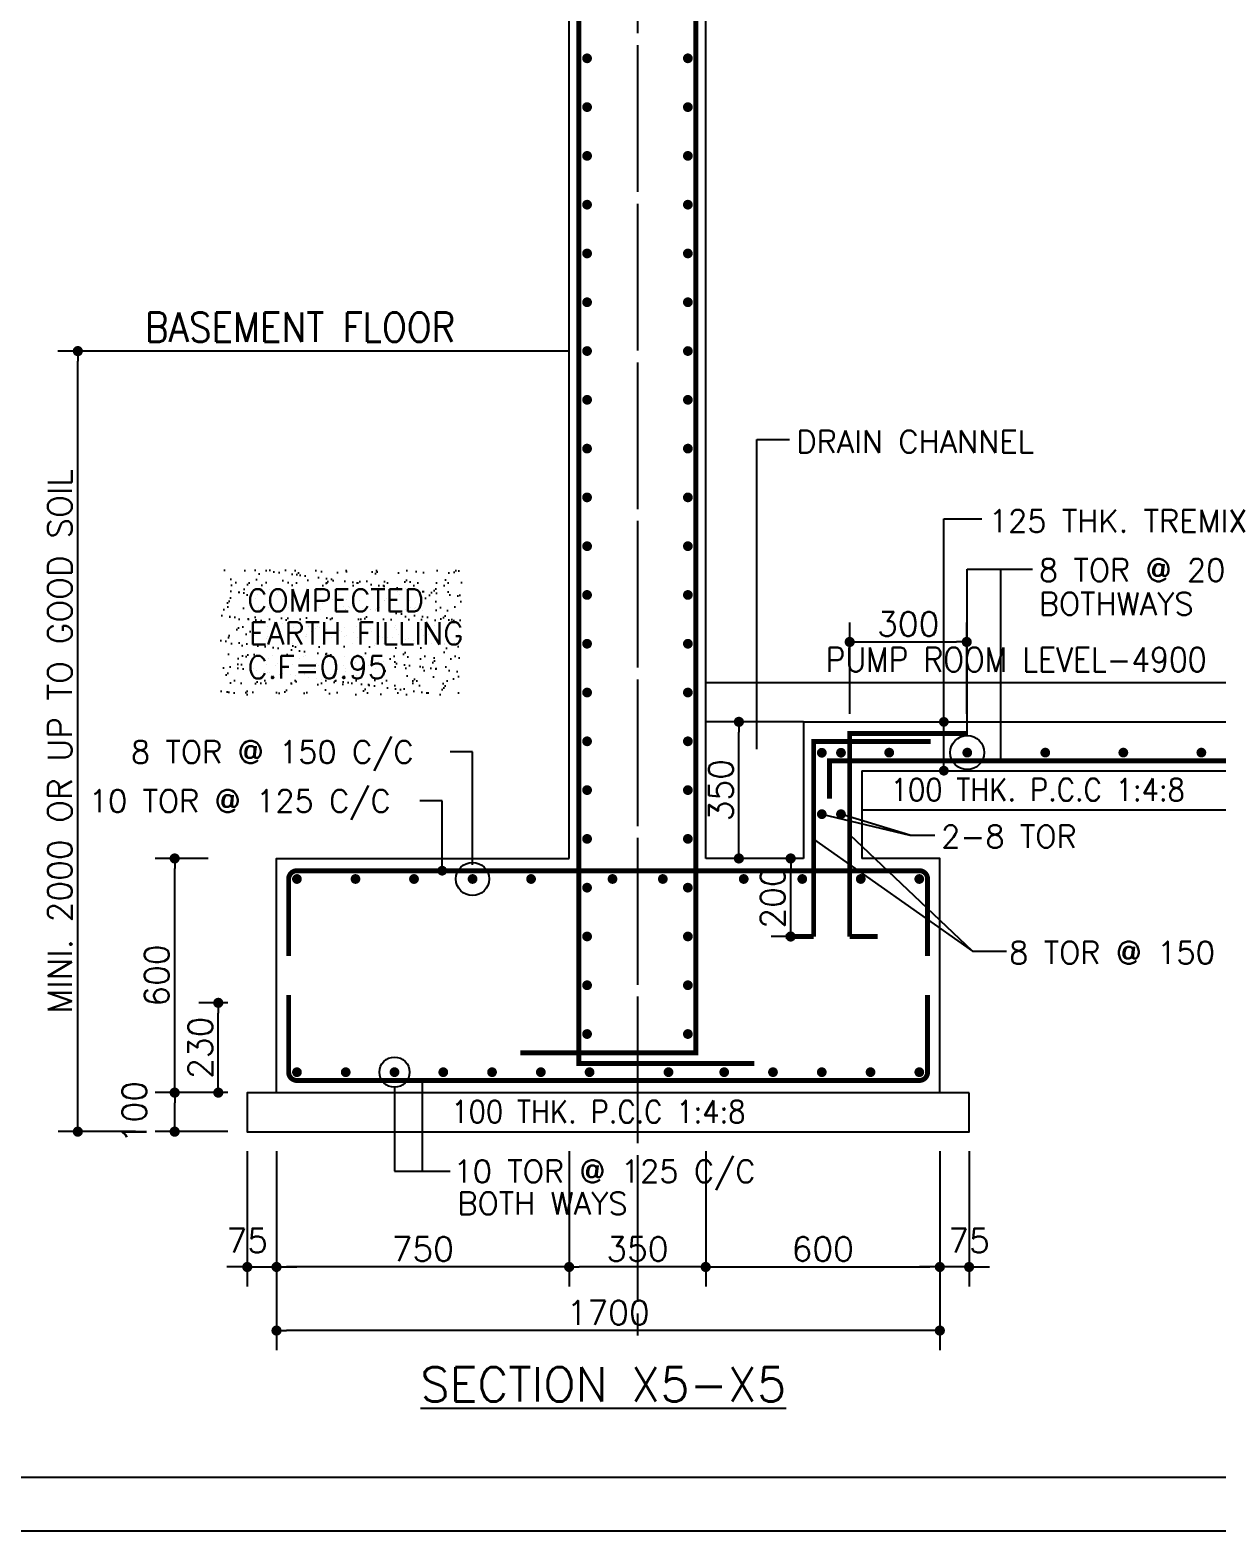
# Model space of a CAD drawing. Extents: x -200722 to 834823, y -494970 to 88783.
# Drawn here: x 355894 to 368062, y -183583 to -168199 of the extents above; entities that cross this region are included whole.
import ezdxf
from ezdxf.enums import TextEntityAlignment as Align

# ---------------------------------------------------------------- set-up
doc = ezdxf.new("R2010")
doc.units = 0
doc.header["$LTSCALE"] = 100
doc.header["$MEASUREMENT"] = 0
doc.header["$PDMODE"] = 34
doc.linetypes.add('ACAD_ISO04W100', pattern=[30, 24, -3, 0, -3])
doc.linetypes.add('CL', pattern=[3.25, 2.5, -0.25, 0.25, -0.25])
doc.layers.get('0').update_dxf_attribs({"linetype": 'CONTINUOUS'})
doc.layers.get('DEFPOINTS').update_dxf_attribs({"linetype": 'CONTINUOUS'})
for name, color, linetype in [('5', 4, 'CONTINUOUS'), ('A-Grid', 5, 'ACAD_ISO04W100'), ('BEAM', 4, 'CONTINUOUS'), ('HATCH WALL', 8, 'CONTINUOUS'), ('STEEL', 6, 'CONTINUOUS'), ('TEXT', 2, 'CONTINUOUS')]:
    doc.layers.add(name, color=color, linetype=linetype)
doc.layers.add('9_PRINT BOUNDARY_NON PRINT', color=32, linetype='CONTINUOUS', plot=False)
doc.layers.add('9_TITLE TEXT', color=7, linetype='CONTINUOUS', lineweight=20)
doc.styles.add('ROMANS', font='romans.shx')
doc.styles.get("Standard").update_dxf_attribs({"font": 'simplex.shx'})
doc.dimstyles.new('STANDARD$0', dxfattribs={"dimtxt": 2.5, "dimasz": 2.5, "dimexe": 2, "dimexo": 0.7, "dimgap": 0.9, "dimtad": 1, "dimdec": 0, "dimdsep": 46, "dimtxsty": 'ROMANS', "dimcen": 0.09, "dimclrd": 4, "dimclre": 4, "dimclrt": 3, "dimadec": 0, "dimazin": 0, "dimtfac": 1, "dimtdec": 0, "dimtmove": 0, "dimatfit": 3, "dimfxl": 1, "dimtolj": 1, "dimtzin": 0, "dimarcsym": 0})

# ---------------------------------------------------------------- blocks, each defined once
blk = doc.blocks.new('DOT')
at = {"color": 0, "linetype": 'ByBlock'}
blk.add_line((-0.5, 0), (-1, 0), dxfattribs=at)
at = {"color": 0, "linetype": 'ByBlock', "const_width": 0.5}
blk.add_lwpolyline([(-0.25, 0, 1), (0.25, 0, 1)], format="xyb", close=True, dxfattribs=at)
blk = doc.blocks.new('*D1849')
at = {"layer": 'BEAM', "color": 0, "lineweight": -2, "transparency": 16777216}
for p, q in [((356977, -171490), (356184, -171490)), ((356384, -179386), (356384, -171594)), ((356977, -179490), (356184, -179490))]:
    blk.add_line(p, q, dxfattribs=at)
at = {"layer": 'DEFPOINTS', "color": 0, "lineweight": -3, "transparency": 16777216}
for p in [(356384, -171490), (357177, -171490, 17104), (357177, -179490, 17104)]:
    blk.add_point(p, dxfattribs=at)
at = {"layer": 'BEAM', "color": 0, "lineweight": -2, "transparency": 16777216, "xscale": 104, "yscale": 104, "zscale": 104}
for p, rotation in [((356384, -171490), 90), ((356384, -179490), 270)]:
    blk.add_blockref('DOT', p, dxfattribs=dict(at, rotation=rotation))
at = {"layer": 'BEAM', "color": 0, "transparency": 16777216, "insert": (356200, -175490), "char_height": 248, "attachment_point": 5, "rotation": 90}
blk.add_mtext('\\A1;{\\C4;MINI. 2000 OR UP TO GOOD SOIL}', dxfattribs=at)
blk = doc.blocks.new('_DOT')
at = {"color": 0, "linetype": 'ByBlock'}
blk.add_line((-0.5, 0), (-1, 0), dxfattribs=at)
at = {"color": 0, "linetype": 'ByBlock', "const_width": 0.5}
blk.add_lwpolyline([(-0.25, 0, 1), (0.25, 0, 1)], format="xyb", close=True, dxfattribs=at)
blk = doc.blocks.new('*D1851')
at = {"layer": 'BEAM', "color": 0, "lineweight": -2, "transparency": 16777216}
for p, q in [((357921, -179090), (357177, -179090)), ((357377, -179386), (357377, -179194)), ((357921, -179490), (357177, -179490))]:
    blk.add_line(p, q, dxfattribs=at)
at = {"layer": 'DEFPOINTS', "color": 0, "lineweight": 30, "transparency": 16777216}
for p in [(357377, -179090), (358121, -179090), (358121, -179490)]:
    blk.add_point(p, dxfattribs=at)
at = {"layer": 'BEAM', "color": 0, "lineweight": -2, "transparency": 16777216, "xscale": 104, "yscale": 104, "zscale": 104}
for p, rotation in [((357377, -179090), 90), ((357377, -179490), 270)]:
    blk.add_blockref('DOT', p, dxfattribs=dict(at, rotation=rotation))
at = {"layer": 'BEAM', "color": 0, "transparency": 16777216, "insert": (356963, -179290), "char_height": 248, "attachment_point": 5, "rotation": 90}
blk.add_mtext('\\A1;100', dxfattribs=at)
blk = doc.blocks.new('*D1852')
at = {"layer": 'BEAM', "color": 0, "lineweight": -2, "transparency": 16777216}
for p, q in [((357921, -178170), (357624, -178170)), ((357824, -178986), (357824, -178274)), ((357921, -179090), (357624, -179090))]:
    blk.add_line(p, q, dxfattribs=at)
at = {"layer": 'DEFPOINTS', "color": 0, "lineweight": 30, "transparency": 16777216}
for p in [(357824, -178170), (358121, -178170, 879), (358121, -179090)]:
    blk.add_point(p, dxfattribs=at)
at = {"layer": 'BEAM', "color": 0, "lineweight": -2, "transparency": 16777216, "xscale": 104, "yscale": 104, "zscale": 104}
for p, rotation in [((357824, -178170), 90), ((357824, -179090), 270)]:
    blk.add_blockref('DOT', p, dxfattribs=dict(at, rotation=rotation))
at = {"layer": 'BEAM', "color": 0, "transparency": 16777216, "insert": (357640, -178630), "char_height": 248, "attachment_point": 5, "rotation": 90}
blk.add_mtext('\\A1;230', dxfattribs=at)
blk = doc.blocks.new('*D1853')
at = {"layer": 'BEAM', "color": 0, "lineweight": -2, "transparency": 16777216}
for p, q in [((358121, -179690), (358121, -181077)), ((358421, -179690), (358421, -181077)), ((358017, -180877), (357913, -180877)), ((358121, -180877), (358421, -180877)), ((358525, -180877), (358629, -180877))]:
    blk.add_line(p, q, dxfattribs=at)
at = {"layer": 'DEFPOINTS', "color": 0, "lineweight": 30, "transparency": 16777216}
for p in [(358121, -179490), (358421, -179490), (358421, -180877)]:
    blk.add_point(p, dxfattribs=at)
at = {"layer": 'BEAM', "color": 0, "lineweight": -2, "transparency": 16777216, "xscale": 104, "yscale": 104, "zscale": 104}
blk.add_blockref('DOT', (358121, -180877), dxfattribs=at)
at = {"layer": 'BEAM', "color": 0, "lineweight": -2, "transparency": 16777216, "xscale": 104, "yscale": 104, "zscale": 104, "rotation": 180}
blk.add_blockref('DOT', (358421, -180877), dxfattribs=at)
at = {"layer": 'BEAM', "color": 0, "transparency": 16777216, "insert": (358121, -180606), "char_height": 248, "attachment_point": 5}
blk.add_mtext('\\A1;75', dxfattribs=at)
blk = doc.blocks.new('*D1854')
at = {"layer": 'BEAM', "color": 0, "lineweight": -2, "transparency": 16777216}
for p, q in [((358421, -179690), (358421, -181077)), ((361421, -179690), (361421, -181077)), ((361317, -180877), (358525, -180877))]:
    blk.add_line(p, q, dxfattribs=at)
at = {"layer": 'DEFPOINTS', "color": 0, "lineweight": 30, "transparency": 16777216}
for p in [(358421, -179490, -32271), (361421, -179490, -2484), (358421, -180877)]:
    blk.add_point(p, dxfattribs=at)
at = {"layer": 'BEAM', "color": 0, "lineweight": -2, "transparency": 16777216, "xscale": 104, "yscale": 104, "zscale": 104, "rotation": 180}
blk.add_blockref('DOT', (358421, -180877), dxfattribs=at)
at = {"layer": 'BEAM', "color": 0, "lineweight": -2, "transparency": 16777216, "xscale": 104, "yscale": 104, "zscale": 104}
blk.add_blockref('DOT', (361421, -180877), dxfattribs=at)
at = {"layer": 'BEAM', "color": 0, "transparency": 16777216, "insert": (359921, -180693), "char_height": 248, "attachment_point": 5}
blk.add_mtext('\\A1;750', dxfattribs=at)
blk = doc.blocks.new('*D1855')
at = {"layer": 'BEAM', "color": 0, "lineweight": -2, "transparency": 16777216}
for p, q in [((358421, -179690), (358421, -181729)), ((365221, -179690), (365221, -181729)), ((365117, -181529), (358525, -181529))]:
    blk.add_line(p, q, dxfattribs=at)
at = {"layer": 'DEFPOINTS', "color": 0, "lineweight": 30, "transparency": 16777216}
for p in [(358421, -179490, -62057), (365221, -179490, -62057), (358421, -181529)]:
    blk.add_point(p, dxfattribs=at)
at = {"layer": 'BEAM', "color": 0, "lineweight": -2, "transparency": 16777216, "xscale": 104, "yscale": 104, "zscale": 104, "rotation": 180}
blk.add_blockref('DOT', (358421, -181529), dxfattribs=at)
at = {"layer": 'BEAM', "color": 0, "lineweight": -2, "transparency": 16777216, "xscale": 104, "yscale": 104, "zscale": 104}
blk.add_blockref('DOT', (365221, -181529), dxfattribs=at)
at = {"layer": 'BEAM', "color": 0, "transparency": 16777216, "insert": (361821, -181345), "char_height": 248, "attachment_point": 5}
blk.add_mtext('\\A1;1700', dxfattribs=at)
blk = doc.blocks.new('*D1856')
at = {"layer": 'BEAM', "color": 0, "lineweight": -2, "transparency": 16777216}
for p, q in [((362821, -179690), (362821, -181077)), ((365221, -179690), (365221, -181077)), ((362925, -180877), (365117, -180877))]:
    blk.add_line(p, q, dxfattribs=at)
at = {"layer": 'DEFPOINTS', "color": 0, "lineweight": 30, "transparency": 16777216}
for p in [(362821, -179490, -2484), (365221, -179490, -32271), (365221, -180877)]:
    blk.add_point(p, dxfattribs=at)
at = {"layer": 'BEAM', "color": 0, "lineweight": -2, "transparency": 16777216, "xscale": 104, "yscale": 104, "zscale": 104, "rotation": 180}
blk.add_blockref('DOT', (362821, -180877), dxfattribs=at)
at = {"layer": 'BEAM', "color": 0, "lineweight": -2, "transparency": 16777216, "xscale": 104, "yscale": 104, "zscale": 104}
blk.add_blockref('DOT', (365221, -180877), dxfattribs=at)
at = {"layer": 'BEAM', "color": 0, "transparency": 16777216, "insert": (364021, -180693), "char_height": 248, "attachment_point": 5}
blk.add_mtext('\\A1;600', dxfattribs=at)
blk = doc.blocks.new('*D1857')
at = {"layer": 'BEAM', "color": 0, "lineweight": -2, "transparency": 16777216}
for p, q in [((365221, -179690), (365221, -181077)), ((365521, -179690), (365521, -181077)), ((365117, -180877), (365013, -180877)), ((365521, -180877), (365221, -180877)), ((365625, -180877), (365729, -180877))]:
    blk.add_line(p, q, dxfattribs=at)
at = {"layer": 'DEFPOINTS', "color": 0, "lineweight": 30, "transparency": 16777216}
for p in [(365221, -179490), (365521, -179490), (365221, -180877)]:
    blk.add_point(p, dxfattribs=at)
at = {"layer": 'BEAM', "color": 0, "lineweight": -2, "transparency": 16777216, "xscale": 104, "yscale": 104, "zscale": 104}
blk.add_blockref('DOT', (365221, -180877), dxfattribs=at)
at = {"layer": 'BEAM', "color": 0, "lineweight": -2, "transparency": 16777216, "xscale": 104, "yscale": 104, "zscale": 104, "rotation": 180}
blk.add_blockref('DOT', (365521, -180877), dxfattribs=at)
at = {"layer": 'BEAM', "color": 0, "transparency": 16777216, "insert": (365521, -180606), "char_height": 248, "attachment_point": 5}
blk.add_mtext('\\A1;75', dxfattribs=at)
blk = doc.blocks.new('*D1858')
at = {"layer": 'BEAM', "color": 0, "lineweight": -2, "transparency": 16777216}
for p, q in [((361421, -179690), (361421, -181077)), ((362821, -179690), (362821, -181077)), ((362717, -180877), (361525, -180877))]:
    blk.add_line(p, q, dxfattribs=at)
at = {"layer": 'DEFPOINTS', "color": 0, "lineweight": 30, "transparency": 16777216}
for p in [(361421, -179490, -2484), (362821, -179490, -2484), (361421, -180877)]:
    blk.add_point(p, dxfattribs=at)
at = {"layer": 'BEAM', "color": 0, "lineweight": -2, "transparency": 16777216, "xscale": 104, "yscale": 104, "zscale": 104, "rotation": 180}
blk.add_blockref('DOT', (361421, -180877), dxfattribs=at)
at = {"layer": 'BEAM', "color": 0, "lineweight": -2, "transparency": 16777216, "xscale": 104, "yscale": 104, "zscale": 104}
blk.add_blockref('DOT', (362821, -180877), dxfattribs=at)
at = {"layer": 'BEAM', "color": 0, "transparency": 16777216, "insert": (362121, -180693), "char_height": 248, "attachment_point": 5}
blk.add_mtext('\\A1;350', dxfattribs=at)
blk = doc.blocks.new('*D1859')
at = {"layer": 'BEAM', "color": 0, "lineweight": -2, "transparency": 16777216}
for p, q in [((357721, -176690), (357177, -176690)), ((357377, -178986), (357377, -176794)), ((357721, -179090), (357177, -179090))]:
    blk.add_line(p, q, dxfattribs=at)
at = {"layer": 'DEFPOINTS', "color": 0, "lineweight": 30, "transparency": 16777216}
for p in [(357377, -176690), (357921, -176690, 2294), (357921, -179090)]:
    blk.add_point(p, dxfattribs=at)
at = {"layer": 'BEAM', "color": 0, "lineweight": -2, "transparency": 16777216, "xscale": 104, "yscale": 104, "zscale": 104}
for p, rotation in [((357377, -176690), 90), ((357377, -179090), 270)]:
    blk.add_blockref('DOT', p, dxfattribs=dict(at, rotation=rotation))
at = {"layer": 'BEAM', "color": 0, "transparency": 16777216, "insert": (357193, -177890), "char_height": 248, "attachment_point": 5, "rotation": 90}
blk.add_mtext('\\A1;600', dxfattribs=at)
blk = doc.blocks.new('*D2059')
at = {"layer": 'BEAM', "color": 0, "lineweight": -2, "transparency": 16777216}
for p, q in [((364297, -175209), (364297, -174271)), ((365497, -175209), (365497, -174271)), ((364401, -174471), (365393, -174471))]:
    blk.add_line(p, q, dxfattribs=at)
at = {"layer": 'DEFPOINTS', "color": 0, "lineweight": -3, "transparency": 16777216}
for p in [(365497, -174471), (364297, -175409), (365497, -175409)]:
    blk.add_point(p, dxfattribs=at)
at = {"layer": 'BEAM', "color": 0, "lineweight": -2, "transparency": 16777216, "xscale": 104, "yscale": 104, "zscale": 104, "rotation": 180}
blk.add_blockref('DOT', (364297, -174471), dxfattribs=at)
at = {"layer": 'BEAM', "color": 0, "lineweight": -2, "transparency": 16777216, "xscale": 104, "yscale": 104, "zscale": 104}
blk.add_blockref('DOT', (365497, -174471), dxfattribs=at)
at = {"layer": 'BEAM', "color": 0, "transparency": 16777216, "insert": (364897, -174287), "char_height": 248, "attachment_point": 5}
blk.add_mtext('\\A1;300', dxfattribs=at)
blk = doc.blocks.new('*D2060')
at = {"layer": 'BEAM', "color": 0, "lineweight": -2, "transparency": 16777216}
for p, q in [((363728, -176690), (363492, -176690)), ((363692, -177386), (363692, -176794)), ((363728, -177490), (363492, -177490))]:
    blk.add_line(p, q, dxfattribs=at)
at = {"layer": 'DEFPOINTS', "color": 0, "lineweight": -3, "transparency": 16777216}
for p in [(363692, -176690), (363928, -176690, 34804), (363928, -177490, 34804)]:
    blk.add_point(p, dxfattribs=at)
at = {"layer": 'BEAM', "color": 0, "lineweight": -2, "transparency": 16777216, "xscale": 104, "yscale": 104, "zscale": 104}
for p, rotation in [((363692, -176690), 90), ((363692, -177490), 270)]:
    blk.add_blockref('DOT', p, dxfattribs=dict(at, rotation=rotation))
at = {"layer": 'BEAM', "color": 0, "transparency": 16777216, "insert": (363508, -177090), "char_height": 248, "attachment_point": 5, "rotation": 90}
blk.add_mtext('\\A1;200', dxfattribs=at)
blk = doc.blocks.new('*D2061')
at = {"layer": 'BEAM', "color": 0, "lineweight": -2, "transparency": 16777216}
for p, q in [((363161, -176586), (363161, -175394)), ((362961, -176690), (362961, -176690))]:
    blk.add_line(p, q, dxfattribs=at)
at = {"layer": 'DEFPOINTS', "color": 0, "lineweight": -3, "transparency": 16777216}
for p in [(363161, -175290, 7447), (363161, -175290), (363161, -176690, 9106)]:
    blk.add_point(p, dxfattribs=at)
at = {"layer": 'BEAM', "color": 0, "lineweight": -2, "transparency": 16777216, "xscale": 104, "yscale": 104, "zscale": 104}
for p, rotation in [((363161, -175290), 90), ((363161, -176690), 270)]:
    blk.add_blockref('DOT', p, dxfattribs=dict(at, rotation=rotation))
at = {"layer": 'BEAM', "color": 0, "transparency": 16777216, "insert": (362977, -175990), "char_height": 248, "attachment_point": 5, "rotation": 90}
blk.add_mtext('\\A1;350', dxfattribs=at)

msp = doc.modelspace()

# ---------------------------------------------------------------- hatches: boundary and pattern name
at = {"layer": 'HATCH WALL', "lineweight": -3}
h = msp.add_hatch(dxfattribs=at)
h.set_pattern_fill('AR-SAND', color=256, scale=100, style=0)
h.set_pattern_definition([(142.5, (708574, 238167.63), (6.299336, 192.682377), [0, -152, 0, -170, 0, -162.5]), (172.5, (708574, 238167.63), (-176.97767, 282.21461), [0, -82, 0, -137, 0, -52.5]), (212.5, (708697, 238167.63), (-311.414186, 0.565905), [0, -50, 0, -180, 0, -235]), (222.5, (708697, 238167.63), (-300.61266, 87.76756), [0, -25, 0, -118, 0, -135])])
h.paths.add_polyline_path([(357847.6, -173729), (360320.3, -173729), (360320.3, -175016.3), (357847.6, -175016.3)])

# ---------------------------------------------------------------- linework, layer by layer
at = {"color": 8, "lineweight": -3, "ltscale": 0.4}
for p, q in [((369253, -174890.4, -26995.7), (362820.5, -174890.4, -26995.7)), ((363821.8, -175290.4, -26995.7), (362820.5, -175290.4, -26995.7))]:
    msp.add_line(p, q, dxfattribs=at)
msp.add_lwpolyline([(330496.4, -183032.7), (421906.4, -183032.7), (421906.4, -118792.7), (330496.4, -118792.7)], close=True)
at = {"layer": '5', "lineweight": -3, "ltscale": 0.4}
for p, q in [((361420.5, -176690.4, -25012.4), (361420.5, -155882.4, 16256.7)), ((362820.5, -176690.4, -3743.9), (362820.5, -156482.4, 8169)), ((361420.5, -171490.4, -2799.1), (356178.9, -171490.4, 21724)), ((363821.8, -175290.4, -22311.3), (369244.4, -175290.4, -3603.1)), ((363821.8, -175290.4, -26995.7), (363821.8, -176690.4, -26995.7)), ((364421.8, -175790.4, -19504.2), (369244.4, -175790.4, -3603.1)), ((364421.8, -175790.4, -19504.2), (364421.8, -176690.4, -26995.7)), ((364421.8, -176190.4, -19504.2), (369244.4, -176190.4, -3603.1))]:
    msp.add_line(p, q, dxfattribs=at)
at = {"layer": '5', "lineweight": -3, "ltscale": 0.4, "elevation": -26995.7}
for points in [[(358420.5, -179090.4), (358420.5, -176690.4), (361420.5, -176690.4)], [(363821.8, -176690.4), (362820.5, -176690.4)], [(365220.5, -179090.4), (365220.5, -176690.4), (364421.8, -176690.4)]]:
    msp.add_lwpolyline(points, dxfattribs=at)
msp.add_lwpolyline([(365520.5, -179090.4), (358120.5, -179090.4), (358120.5, -179490.4), (365520.5, -179490.4)], close=True, dxfattribs=at)
at = {"layer": '9_PRINT BOUNDARY_NON PRINT'}
msp.add_lwpolyline([(329946.4, -183582.7), (422456.4, -183582.7), (422456.4, -118242.7), (329946.4, -118242.7)], close=True, dxfattribs=at)
at = {"layer": '9_TITLE TEXT'}
msp.add_lwpolyline([(421906.4, -118792.7), (330496.4, -118792.7), (330496.4, -183032.7), (421906.4, -183032.7)], dxfattribs=at)
at = {"layer": 'A-Grid', "color": 8, "linetype": 'CL', "ltscale": 5}
for points, elevation in [([(362120.5, -155605.2), (362120.5, -181580.6)], -2799.1), ([(362120.5, -168359.1), (362120.5, -181580.6)], -32585.6)]:
    msp.add_lwpolyline(points, dxfattribs=dict(at, elevation=elevation))
at = {"layer": 'STEEL', "lineweight": -3, "ltscale": 0.4, "const_width": 50.8}
for points, elevation in [([(364620.5, -155982.4), (361605.5, -155982.4, 0.4142136), (361520.5, -156067.4), (361520.5, -178790.5), (363320.5, -178790.5)], -2833), ([(364624.3, -156132.4), (362805.5, -156132.4, 0.4142136), (362720.5, -156217.4), (362720.5, -178681), (360920.5, -178681)], -2799.1), ([(358545.5, -177690.4), (358545.5, -176900.4, -0.4142136), (358630.5, -176815.4), (365010.5, -176815.4, -0.4142136), (365095.5, -176900.4), (365095.5, -177690.4)], -26995.7), ([(358545.5, -178090.4), (358545.5, -178880.4, 0.4142136), (358630.5, -178965.4), (365010.5, -178965.4, 0.4142136), (365095.5, -178880.4), (365095.5, -178090.4)], -26995.7)]:
    msp.add_lwpolyline(points, format="xyb", dxfattribs=dict(at, elevation=elevation))
at = {"layer": 'STEEL', "lineweight": -3, "ltscale": 0.4, "const_width": 50}
for points, elevation in [([(361579.8, -168489.3, -1), (361629.8, -168489.3, -1)], -2799.1), ([(362612.9, -168489.3, -1), (362662.9, -168489.3, -1)], -2799.1), ([(361579.8, -168989.3, -1), (361629.8, -168989.3, -1)], -2799.1), ([(362612.9, -168989.3, -1), (362662.9, -168989.3, -1)], -2799.1), ([(361579.8, -169489.3, -1), (361629.8, -169489.3, -1)], -2799.1), ([(362612.9, -169489.3, -1), (362662.9, -169489.3, -1)], -2799.1), ([(361579.8, -169989.3, -1), (361629.8, -169989.3, -1)], -2799.1), ([(362612.9, -169989.3, -1), (362662.9, -169989.3, -1)], -2799.1), ([(361579.8, -170489.3, -1), (361629.8, -170489.3, -1)], -2799.1), ([(362612.9, -170489.3, -1), (362662.9, -170489.3, -1)], -2799.1), ([(361579.8, -170989.3, -1), (361629.8, -170989.3, -1)], -2799.1), ([(362612.9, -170989.3, -1), (362662.9, -170989.3, -1)], -2799.1), ([(361579.8, -171489.3, -1), (361629.8, -171489.3, -1)], -2799.1), ([(362612.9, -171489.3, -1), (362662.9, -171489.3, -1)], -2799.1), ([(361579.8, -171989.3, -1), (361629.8, -171989.3, -1)], -2799.1), ([(362612.9, -171989.3, -1), (362662.9, -171989.3, -1)], -2799.1), ([(361579.8, -172489.3, -1), (361629.8, -172489.3, -1)], -2799.1), ([(362612.9, -172489.3, -1), (362662.9, -172489.3, -1)], -2799.1), ([(361579.8, -172989.3, -1), (361629.8, -172989.3, -1)], -2799.1), ([(362612.9, -172989.3, -1), (362662.9, -172989.3, -1)], -2799.1), ([(361579.8, -173489.3, -1), (361629.8, -173489.3, -1)], -2799.1), ([(362612.9, -173489.3, -1), (362662.9, -173489.3, -1)], -2799.1), ([(361579.8, -173989.3, -1), (361629.8, -173989.3, -1)], -2799.1), ([(362612.9, -173989.3, -1), (362662.9, -173989.3, -1)], -2799.1), ([(361579.8, -174489.3, -1), (361629.8, -174489.3, -1)], -2799.1), ([(362612.9, -174489.3, -1), (362662.9, -174489.3, -1)], -2799.1), ([(361579.8, -174989.3, -1), (361629.8, -174989.3, -1)], -2799.1), ([(362612.9, -174989.3, -1), (362662.9, -174989.3, -1)], -2799.1), ([(361579.8, -175489.3, -1), (361629.8, -175489.3, -1)], -2799.1), ([(362612.9, -175489.3, -1), (362662.9, -175489.3, -1)], -2799.1), ([(363986, -175606.6, -1), (364036, -175606.6, -1)], -26995.7), ([(364182.6, -175606.6, -1), (364232.6, -175606.6, -1)], -26995.7), ([(364677.1, -175605.2, -1), (364727.1, -175605.2, -1)], -26995.7), ([(365477.1, -175605.2, -1), (365527.1, -175605.2, -1)], -26995.7), ([(366277.1, -175605.2, -1), (366327.1, -175605.2, -1)], -26995.7), ([(367077.1, -175605.2, -1), (367127.1, -175605.2, -1)], -26995.7), ([(367877.1, -175605.2, -1), (367927.1, -175605.2, -1)], -26995.7), ([(361579.8, -175989.3, -1), (361629.8, -175989.3, -1)], -2799.1), ([(362612.9, -175989.3, -1), (362662.9, -175989.3, -1)], -2799.1), ([(363986, -176236, -1), (364036, -176236, -1)], -26995.7), ([(364182.6, -176236, -1), (364232.6, -176236, -1)], -26995.7), ([(361579.8, -176489.3, -1), (361629.8, -176489.3, -1)], -2799.1), ([(362612.9, -176489.3, -1), (362662.9, -176489.3, -1)], -2799.1), ([(358605.5, -176900.4, 1), (358655.5, -176900.4, 1)], -26995.7), ([(359205.5, -176900.4, 1), (359255.5, -176900.4, 1)], -26995.7), ([(359805.5, -176900.4, 1), (359855.5, -176900.4, 1)], -26995.7), ([(360405.5, -176900.4, 1), (360455.5, -176900.4, 1)], -26995.7), ([(361005.5, -176900.4, 1), (361055.5, -176900.4, 1)], -26995.7), ([(361840.4, -176900.4, -1), (361890.4, -176900.4, -1)], -32585.6), ([(362356.1, -176900.4, -1), (362406.1, -176900.4, -1)], -26995.7), ([(363235.5, -176900.4, -1), (363185.5, -176900.4, -1)], -26995.7), ([(363835.5, -176900.4, -1), (363785.5, -176900.4, -1)], -26995.7), ([(364435.5, -176900.4, -1), (364385.5, -176900.4, -1)], -26995.7), ([(364985.5, -176900.4, 1), (365035.5, -176900.4, 1)], -26995.7), ([(361579.8, -176989.3, -1), (361629.8, -176989.3, -1)], -26995.7), ([(361579.8, -176989.3, -1), (361629.8, -176989.3, -1)], -26995.7), ([(361579.8, -176989.3, -1), (361629.8, -176989.3, -1)], -26995.7), ([(361579.8, -176989.3, -1), (361629.8, -176989.3, -1)], -26995.7), ([(362612.9, -176989.3, -1), (362662.9, -176989.3, -1)], -26995.7), ([(362612.9, -176989.3, -1), (362662.9, -176989.3, -1)], -26995.7), ([(362612.9, -176989.3, -1), (362662.9, -176989.3, -1)], -26995.7), ([(362612.9, -176989.3, -1), (362662.9, -176989.3, -1)], -26995.7), ([(361579.8, -177489.3, -1), (361629.8, -177489.3, -1)], -26995.7), ([(362612.9, -177489.3, -1), (362662.9, -177489.3, -1)], -26995.7), ([(361579.8, -177989.3, -1), (361629.8, -177989.3, -1)], -26995.7), ([(362612.9, -177989.3, -1), (362662.9, -177989.3, -1)], -26995.7), ([(361579.8, -178489.3, -1), (361629.8, -178489.3, -1)], -26995.7), ([(362612.9, -178489.3, -1), (362662.9, -178489.3, -1)], -26995.7), ([(358605.5, -178880.4, -1), (358655.5, -178880.4, -1)], -26995.7), ([(359105.5, -178880.4, -1), (359155.5, -178880.4, -1)], -26995.7), ([(359605.5, -178880.4, -1), (359655.5, -178880.4, -1)], -26995.7), ([(360105.5, -178880.4, -1), (360155.5, -178880.4, -1)], -26995.7), ([(360605.5, -178880.4, -1), (360655.5, -178880.4, -1)], -26995.7), ([(361105.5, -178880.4, -1), (361155.5, -178880.4, -1)], -26995.7), ([(361605.5, -178880.4, -1), (361655.5, -178880.4, -1)], -26995.7), ([(362414.3, -178880.4, -1), (362464.3, -178880.4, -1)], -26995.7), ([(362985.5, -178880.4, -1), (363035.5, -178880.4, -1)], -26995.7), ([(363485.5, -178880.4, -1), (363535.5, -178880.4, -1)], -26995.7), ([(363985.5, -178880.4, -1), (364035.5, -178880.4, -1)], -26995.7), ([(364485.5, -178880.4, -1), (364535.5, -178880.4, -1)], -26995.7), ([(364985.5, -178880.4, -1), (365035.5, -178880.4, -1)], -26995.7)]:
    msp.add_lwpolyline(points, format="xyb", close=True, dxfattribs=dict(at, elevation=elevation))
at = {"layer": 'STEEL', "lineweight": -3, "ltscale": 0.4, "const_width": 50.8}
for points, elevation in [([(363927.6, -177490.4), (363927.6, -175491.2), (365127.6, -175491.2)], 361.7), ([(364296.8, -177490.4), (364296.8, -175408.7), (365496.8, -175408.7)], -34442.3), ([(369179.7, -175690.4), (364091.4, -175690.4), (364091.4, -176078.6)], 361.7), ([(363640.9, -177490.4), (363927.6, -177490.4)], 361.7), ([(364296.8, -177490.4), (364583.5, -177490.4)], -34442.3)]:
    msp.add_lwpolyline(points, dxfattribs=dict(at, elevation=elevation))
at = {"layer": 'TEXT'}
for p, q in [((363346.5, -175568.3, -34442.3), (363346.5, -172396.9, -34442.3)), ((363346.5, -172396.9, -34442.3), (363678.2, -172396.9, -34442.3)), ((365262.1, -175790.4, -19949), (365262.1, -173210.1, -19949)), ((365262.1, -173210.1, -19949), (365650.3, -173210.1, -19949)), ((365502.1, -175430.7, -26995.7), (365502.1, -173725.8, -26995.7)), ((365502.1, -173725.8, -26995.7), (366170.7, -173725.8, -26995.7)), ((365844.8, -175690.4, 361.7), (365844.8, -173725.8, -26995.7)), ((360430.5, -175597.9, -26995.7), (360200.1, -175597.9, -26995.7)), ((360430.5, -176755.4, -26995.7), (360430.5, -175597.9, -26995.7)), ((360119.2, -176099.8, -26995.7), (359888.8, -176099.8, -26995.7)), ((360119.2, -176815.4, -26995.7), (360119.2, -176099.8, -26995.7)), ((364011, -176236, -26995.7), (364912.1, -176452.8, -34442.3)), ((364912.1, -176452.8, -34442.3), (364207.6, -176236, -26995.7)), ((363927.6, -176490.8, 361.7), (365554.6, -177641.8)), ((365554.6, -177641.8), (364296.8, -176449.5, -34442.3)), ((364912.1, -176452.8, -34442.3), (365170.3, -176452.8, -34442.3)), ((365554.6, -177641.8), (365904.4, -177641.8)), ((359630.5, -179035.2, -26995.7), (359630.5, -179894.1, -26995.7)), ((359912.6, -178965.4, -26995.7), (359912.6, -179894.1, -26995.7)), ((359630.5, -179894.1, -26995.7), (360202, -179894.1, -26995.7))]:
    msp.add_line(p, q, dxfattribs=at)
at = {"layer": 'TEXT', "const_width": 50}
for points, elevation in [([(365237.1, -175290.4, -1), (365287.1, -175290.4, -1)], -19949), ([(365237.1, -175790.4, -1), (365287.1, -175790.4, -1)], -19949), ([(360094.2, -176815.4, 1), (360144.2, -176815.4, 1)], -26995.7)]:
    msp.add_lwpolyline(points, format="xyb", close=True, dxfattribs=dict(at, elevation=elevation))
at = {"layer": 'TEXT'}
for centre, radius in [((365502.1, -175605.2, -26995.7), 174.5), ((360430.5, -176900.4, -26995.7), 170), ((359630.5, -178880.4, -26995.7), 154.8)]:
    msp.add_circle(centre, radius, dxfattribs=at)

# ---------------------------------------------------------------- texts
at = {"layer": 'TEXT', "width": 0.9}
for s, height, p in [('BASEMENT FLOOR', 300, (357072.3, -171394.6, -6083.8)), ('PUMP ROOM LEVEL-4900', 250, (364050.5, -174777.1, -76031.4))]:
    msp.add_text(s, height=height, dxfattribs=at).set_placement(p)
at = {"layer": 'TEXT'}
for s, height, p in [('DRAIN CHANNEL', 230, (363751.4, -172532.6, -34442.3)), ('125 THK. TREMIX', 230, (365723.5, -173345.8, -19949)), ('8 TOR @ 200 C/C', 230, (366236, -173849.7, -26995.7)), ('COMPECTED ', 230, (358120.9, -174159.1, -10245.7)), ('BOTHWAYS', 230, (366236, -174195, -26995.7)), ('EARTH FILLING', 230, (358139.2, -174498.5, -10245.7)), ('C.F=0.95', 230, (358124.1, -174844.8, -10245.7)), ('8 TOR @ 150 C/C', 230, (356928.7, -175714.4, -34442.3)), ('10 TOR @ 125 C/C', 230, (356496.3, -176216.3, -34442.3)), ('2-8 TOR', 230, (365234.3, -176579.8, -34442.3)), ('8 TOR @ 150 C/C', 230, (365931.3, -177770.1)), ('10 TOR @ 125 C/C', 230, (360235.6, -180011.7, -26995.7)), ('BOTH WAYS', 230, (360275.2, -180340.6, -26995.7)), ('%%USECTION X5-X5', 350, (359896.2, -182254.9, -26995.7))]:
    msp.add_text(s, height=height, dxfattribs=at).set_placement(p)
at = {"layer": 'TEXT', "ltscale": 5, "style": 'ROMANS', "width": 0.9}
for p in [(364716.9, -175985.6, 9940.3), (360212.6, -179285.6, -51642.6)]:
    msp.add_text('100 THK. P.C.C 1:4:8', height=230, dxfattribs=at).set_placement(p, align=Align.MIDDLE_LEFT)

# ---------------------------------------------------------------- dimensions: what is measured, and where the dimension line sits
at = {"layer": 'BEAM'}
dim = msp.add_linear_dim(base=(356383.8, -171490.4, -44099.8), p1=(357177.4, -179490.4, -26995.7), p2=(357177.4, -171490.4, -26995.7), angle=90, text='{\\C4;MINI. <> OR UP TO GOOD SOIL}', dimstyle='STANDARD$0', override={"dimscale": 8, "dimtxt": 31, "dimasz": 13, "dimexe": 25, "dimexo": 25, "dimgap": 7.5, "dimlfac": 0.25, "dimzin": 3, "dimtxsty": 'Standard', "dimblk": 'DOT', "dimcen": 3, "dimdle": 4, "dimclrd": 0, "dimclre": 0, "dimclrt": 0, "dimtmove": 2, "dimldrblk": 'DOT', "dimtzin": 3}, dxfattribs=at)
dim.commit()
dim.dimension.update_dxf_attribs({"geometry": '*D1849', "text_midpoint": (356199.8, -175490.4, -44099.8)})
for base, p1, p2, picture, middle in [((365496.8, -174470.9, -34442.3), (364296.8, -175408.7, -34442.3), (365496.8, -175408.7, -34442.3), '*D2059', (364896.8, -174286.9, -34442.3)), ((358420.5, -181529.2, 5274.8), (365220.5, -179490.4, -56782.2), (358420.5, -179490.4, -56782.2), '*D1855', (361820.5, -181345.2, 5274.8)), ((365220.5, -180876.8, -24511.7), (362820.5, -179490.4, -26995.7), (365220.5, -179490.4, -56782.2), '*D1856', (364020.5, -180692.8, -24511.7))]:
    dim = msp.add_linear_dim(base=base, p1=p1, p2=p2, dimstyle='STANDARD$0', override={"dimscale": 8, "dimtxt": 31, "dimasz": 13, "dimexe": 25, "dimexo": 25, "dimgap": 7.5, "dimlfac": 0.25, "dimzin": 3, "dimtxsty": 'Standard', "dimblk": 'DOT', "dimcen": 3, "dimdle": 4, "dimclrd": 0, "dimclre": 0, "dimclrt": 0, "dimtmove": 2, "dimldrblk": 'DOT', "dimtzin": 3}, dxfattribs=at)
    dim.commit()
    dim.dimension.update_dxf_attribs({"geometry": picture, "text_midpoint": middle})
for base, p1, p2, angle, picture, middle in [((363160.7, -175290.4, -34442.3), (363160.7, -176690.4, -25336.7), (363160.7, -175290.4, -26995.7), 90, '*D2061', (362976.7, -175990.4, -34442.3)), ((357377.4, -176690.4, -26995.7), (357920.5, -179090.4, -26995.7), (357920.5, -176690.4, -24701.7), 90, '*D1859', (357193.4, -177890.4, -26995.7)), ((363691.7, -176690.4, -34442.3), (363927.6, -177490.4, 361.7), (363927.6, -176690.4, 361.7), 90, '*D2060', (363507.7, -177090.4, -34442.3)), ((357824.2, -178170.4, -26995.7), (358120.5, -179090.4, -26995.7), (358120.5, -178170.4, -26116.4), 90, '*D1852', (357640.2, -178630.4, -26995.7)), ((357377.4, -179090.4, -26995.7), (358120.5, -179490.4, -26995.7), (358120.5, -179090.4, -26995.7), 90, '*D1851', (356963.4, -179290.4, -26995.7)), ((358420.5, -180876.8, -24511.7), (361420.5, -179490.4, -26995.7), (358420.5, -179490.4, -56782.2), 180, '*D1854', (359920.5, -180692.8, -24511.7)), ((361420.5, -180876.8, -24511.7), (362820.5, -179490.4, -26995.7), (361420.5, -179490.4, -26995.7), 180, '*D1858', (362120.5, -180692.8, -24511.7))]:
    dim = msp.add_linear_dim(base=base, p1=p1, p2=p2, angle=angle, dimstyle='STANDARD$0', override={"dimscale": 8, "dimtxt": 31, "dimasz": 13, "dimexe": 25, "dimexo": 25, "dimgap": 7.5, "dimlfac": 0.25, "dimzin": 3, "dimtxsty": 'Standard', "dimblk": 'DOT', "dimcen": 3, "dimdle": 4, "dimclrd": 0, "dimclre": 0, "dimclrt": 0, "dimtmove": 2, "dimldrblk": 'DOT', "dimtzin": 3}, dxfattribs=at)
    dim.commit()
    dim.dimension.update_dxf_attribs({"geometry": picture, "text_midpoint": middle})
dim = msp.add_linear_dim(base=(358420.5, -180876.8, -56782.2), p1=(358120.5, -179490.4, -56782.2), p2=(358420.5, -179490.4, -56782.2), dimstyle='STANDARD$0', override={"dimscale": 8, "dimtxt": 31, "dimasz": 13, "dimexe": 25, "dimexo": 25, "dimgap": 7.5, "dimlfac": 0.25, "dimzin": 3, "dimtxsty": 'Standard', "dimblk": 'DOT', "dimcen": 3, "dimdle": 4, "dimclrd": 0, "dimclre": 0, "dimclrt": 0, "dimtmove": 2, "dimldrblk": 'DOT', "dimtzin": 3}, dxfattribs=at)
dim.commit()
dim.dimension.update_dxf_attribs({"geometry": '*D1853', "text_midpoint": (358120.5, -180605.5, -56782.2), "dimtype": 160})
dim = msp.add_linear_dim(base=(365220.5, -180876.8, -56782.2), p1=(365520.5, -179490.4, -56782.2), p2=(365220.5, -179490.4, -56782.2), angle=180, dimstyle='STANDARD$0', override={"dimscale": 8, "dimtxt": 31, "dimasz": 13, "dimexe": 25, "dimexo": 25, "dimgap": 7.5, "dimlfac": 0.25, "dimzin": 3, "dimtxsty": 'Standard', "dimblk": 'DOT', "dimcen": 3, "dimdle": 4, "dimclrd": 0, "dimclre": 0, "dimclrt": 0, "dimtmove": 2, "dimldrblk": 'DOT', "dimtzin": 3}, dxfattribs=at)
dim.commit()
dim.dimension.update_dxf_attribs({"geometry": '*D1857', "text_midpoint": (365520.5, -180605.5, -56782.2), "dimtype": 160})

doc.saveas('drawing.dxf')
